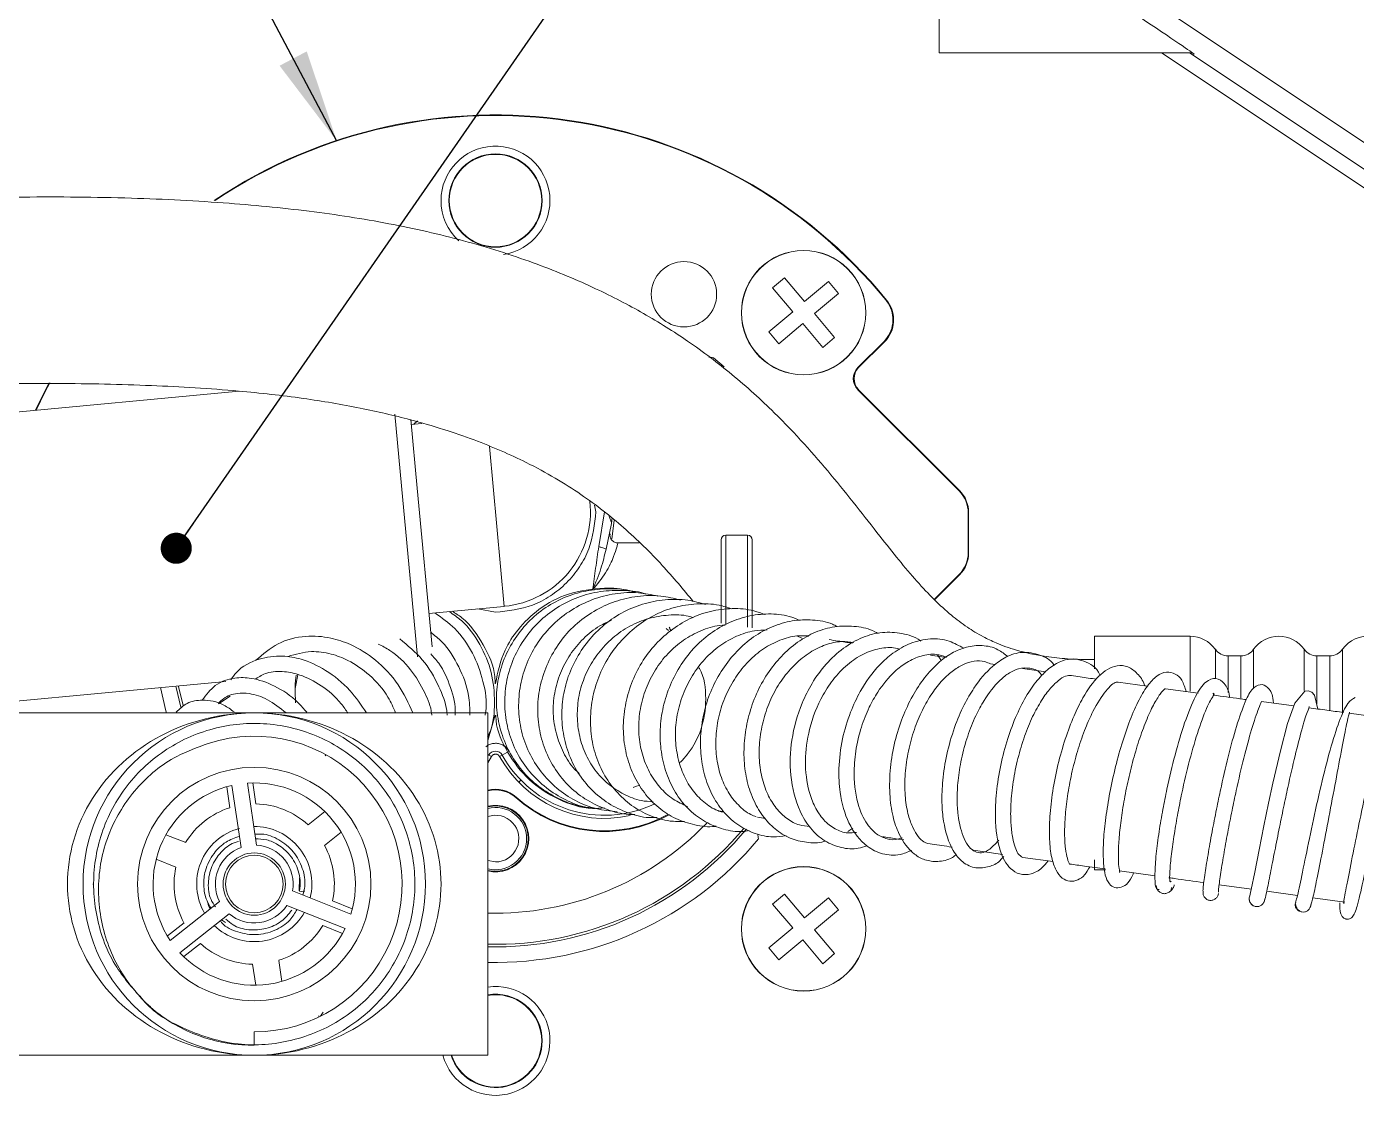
# Model space of a CAD drawing. Extents: x 14808 to 20058, y -13198 to -11680.
# Drawn here: x 18532.85 to 18575.57, y -12757.39 to -12723.05 of the extents above; entities that cross this region are included whole.
import ezdxf

# ---------------------------------------------------------------- set-up
doc = ezdxf.new("R2010")
doc.units = 0
doc.header["$LTSCALE"] = 7
doc.header["$MEASUREMENT"] = 0
doc.layers.get('0').update_dxf_attribs({"color": 2, "linetype": 'CONTINUOUS'})
doc.styles.add('GHS', font='romans', dxfattribs={"bigfont": 'ghs'})
doc.dimstyles.new('STANDARD$7', dxfattribs={"dimtxt": 3.5, "dimasz": 3, "dimexe": 1, "dimexo": 0.0625, "dimgap": 1, "dimtad": 1, "dimdec": 4, "dimzin": 0, "dimdsep": 46, "dimtxsty": 'GHS', "dimcen": 1, "dimclrt": 2, "dimadec": 0, "dimazin": 0, "dimtfac": 1, "dimtdec": 4, "dimtofl": 0, "dimtmove": 0, "dimatfit": 3, "dimfxl": 1, "dimtolj": 1, "dimtzin": 0, "dimarcsym": 0})

# ---------------------------------------------------------------- blocks, each defined once
blk = doc.blocks.new('A$C19D60699')
at = {"color": 7, "linetype": 'Continuous', "lineweight": 15}
for p, q in [((4.05, -0.375), (3.7, -0.375)), ((3.625, -1.788), (3.625, -0.45)), ((4.125, -0.45), (4.125, -1.5)), ((4.125, -1.5), (4.125, -1.864))]:
    blk.add_line(p, q, dxfattribs=at)
at = {"color": 8, "linetype": 'Continuous', "lineweight": 15}
for p, q in [((3.7, -0.375), (3.7, -1.803)), ((4.05, -1.5), (4.05, -0.375)), ((4.05, -1.854), (4.05, -1.5))]:
    blk.add_line(p, q, dxfattribs=at)
at = {"color": 7, "linetype": 'Continuous', "lineweight": 15}
for centre, start, end in [((3.7, -0.45), 90, 180), ((4.05, -0.45), 360, 90)]:
    blk.add_arc(centre, 0.075, start, end, dxfattribs=at)
blk = doc.blocks.new('A$C52DF3C04')
at = {"color": 7, "linetype": 'Continuous', "lineweight": 15}
for p, q in [((42.25, 30.606), (42.25, 32.356)), ((44.439, 32.257), (55.031, 25.196)), ((42.25, 30.606), (46.318, 30.606)), ((39.768, 26.989), (39.576, 26.828)), ((40.09, 26.607), (39.768, 26.989)), ((40.09, 26.607), (40.472, 26.929)), ((40.472, 26.929), (40.633, 26.738)), ((39.576, 26.828), (39.899, 26.446)), ((40.633, 26.738), (40.251, 26.415)), ((41.395, 26.634), (41.408, 26.633)), ((39.516, 26.123), (39.899, 26.446)), ((40.573, 26.033), (40.251, 26.415)), ((39.677, 25.932), (39.516, 26.123)), ((40.06, 26.254), (39.677, 25.932)), ((40.06, 26.254), (40.382, 25.872)), ((40.382, 25.872), (40.573, 26.033)), ((41.363, 25.963), (40.946, 25.547)), ((40.959, 25.547), (41.374, 25.962)), ((40.946, 25.547), (40.959, 25.547)), ((31.009, 25.169), (18.764, 24.026)), ((40.959, 25.193), (40.946, 25.193)), ((40.946, 25.193), (42.571, 23.568)), ((42.58, 23.572), (40.959, 25.193)), ((33.765, 24.714), (33.868, 23.612)), ((33.941, 24.652), (33.773, 24.636)), ((33.868, 23.612), (34.106, 21.064)), ((42.571, 23.568), (42.58, 23.572)), ((36.875, 23.231), (36.784, 22.673)), ((42.726, 23.218), (42.718, 23.215)), ((42.718, 23.215), (42.718, 22.575)), ((42.726, 22.572), (42.726, 23.218)), ((37.435, 22.731), (37.09, 22.731)), ((42.718, 22.575), (42.726, 22.572)), ((42.571, 22.222), (42.172, 21.822)), ((42.178, 21.816), (42.58, 22.218)), ((42.58, 22.218), (42.571, 22.222)), ((36.875, 22.006), (36.875, 21.989)), ((34.056, 21.599), (35.267, 21.712)), ((37.867, 21.356), (37.903, 21.323)), ((39.967, 21.236), (40.056, 21.196)), ((40.148, 21.23), (40.095, 21.238)), ((46.282, 21.231), (44.75, 21.231)), ((44.75, 21.231), (44.75, 20.708)), ((42.291, 20.839), (42.223, 20.935)), ((42.363, 20.892), (42.114, 20.93)), ((43.152, 20.776), (43.079, 20.787)), ((47.1, 20.918), (46.892, 20.918)), ((48.527, 20.918), (48.319, 20.918)), ((31.951, 20.612), (31.907, 20.39)), ((43.965, 20.658), (43.59, 20.712)), ((23.421, 19.816), (30.793, 20.504)), ((45.594, 20.428), (45.126, 20.494)), ((46.41, 20.318), (45.887, 20.388)), ((30.861, 20.269), (30.675, 20.147)), ((47.949, 20.114), (47.432, 20.182)), ((31.25, 20.001), (27, 20.001)), ((35, 20.001), (31.25, 20.001)), ((35, 14.501), (35, 20.001)), ((35, 19.556), (35.119, 19.964)), ((49.456, 19.911), (48.84, 19.995)), ((32.405, 19.334), (32.389, 19.31)), ((35.016, 19.323), (35.059, 19.299)), ((35.234, 19.323), (35.191, 19.299)), ((35.234, 19.323), (35.344, 19.384)), ((30.807, 18.814), (30.856, 18.477)), ((30.892, 18.836), (31.038, 17.839)), ((31.285, 17.875), (31.14, 18.872)), ((31.277, 18.538), (31.228, 18.876)), ((35.452, 18.64), (35.458, 18.647)), ((32.382, 18.416), (32.115, 18.205)), ((38.712, 18.426), (38.793, 18.412)), ((39.336, 18.323), (39.463, 18.302)), ((30.149, 17.918), (29.832, 18.044)), ((32.378, 17.871), (32.646, 18.083)), ((40.786, 18.097), (40.868, 18.151)), ((42.802, 17.795), (43.27, 17.727)), ((29.675, 17.649), (29.992, 17.523)), ((35.125, 17.606), (35, 17.627)), ((43.594, 17.68), (44.083, 17.611)), ((44.75, 17.641), (44.75, 17.481)), ((31.977, 17.35), (31.973, 17.14)), ((44.75, 17.481), (44.924, 17.481)), ((45.149, 17.462), (45.721, 17.383)), ((32.802, 16.768), (31.865, 17.141)), ((31.979, 17.137), (32.053, 17.126)), ((32.053, 17.126), (32.051, 17.17)), ((39.576, 16.928), (39.768, 17.089)), ((39.768, 17.089), (40.09, 16.707)), ((46.75, 17.241), (47.267, 17.169)), ((47.515, 17.135), (48.008, 17.066)), ((30.692, 16.969), (29.901, 16.344)), ((31.773, 16.908), (32.709, 16.536)), ((32.825, 16.853), (32.508, 16.979)), ((39.899, 16.546), (39.576, 16.928)), ((40.472, 17.029), (40.09, 16.707)), ((40.633, 16.838), (40.472, 17.029)), ((48.255, 17.032), (48.766, 16.961)), ((30.056, 16.148), (30.847, 16.773)), ((30.726, 16.678), (30.788, 16.632)), ((40.251, 16.516), (40.633, 16.838)), ((30.122, 16.63), (29.854, 16.419)), ((32.351, 16.584), (32.668, 16.458)), ((39.899, 16.546), (39.516, 16.224)), ((40.251, 16.516), (40.573, 16.134)), ((30.118, 16.085), (30.385, 16.297)), ((39.677, 16.033), (40.06, 16.355)), ((40.382, 15.972), (40.06, 16.355)), ((31.693, 15.687), (31.644, 16.025)), ((39.516, 16.224), (39.677, 16.033)), ((40.573, 16.134), (40.382, 15.972)), ((31.223, 15.964), (31.273, 15.626)), ((32.313, 15.128), (32.358, 15.191)), ((32.28, 15.134), (32.285, 15.127)), ((31.25, 14.876), (31.25, 14.662)), ((27, 14.501), (31.25, 14.501)), ((31.25, 14.501), (35, 14.501))]:
    blk.add_line(p, q, dxfattribs=at)
at = {"color": 8, "linetype": 'Continuous', "lineweight": 15}
for p, q in [((45.821, 30.606), (54.784, 24.631)), ((54.923, 24.839), (46.272, 30.606)), ((38.628, 25.707), (38.796, 25.562)), ((33.614, 23.649), (33.506, 24.8)), ((33.873, 24.693), (33.814, 24.64)), ((35.027, 24.281), (35.267, 21.712)), ((33.87, 20.899), (33.614, 23.649)), ((36.738, 23.231), (36.717, 23.338)), ((36.953, 23.154), (36.99, 23.058)), ((36.993, 22.797), (37.032, 23.093)), ((34.84, 21.673), (35.125, 21.618)), ((46.282, 21.231), (46.282, 20.35)), ((46.689, 20.561), (46.689, 21.022)), ((47.303, 21.022), (47.303, 20.393)), ((48.116, 20.359), (48.116, 21.022)), ((48.73, 21.022), (48.73, 19.982)), ((46.892, 20.918), (46.892, 20.328)), ((47.1, 20.244), (47.1, 20.918)), ((48.319, 20.918), (48.319, 20.146)), ((48.527, 20.045), (48.527, 20.918)), ((35, 19.332), (35.016, 19.323)), ((35, 19.199), (35.059, 19.299)), ((35.538, 18.93), (35.5, 18.884))]:
    blk.add_line(p, q, dxfattribs=at)
at = {"color": 7, "linetype": 'Continuous', "lineweight": 15, "flags": 128}
for points in [[(41.374, 25.962), (41.369, 25.963), (41.363, 25.963)], [(27.738, 24.864), (27.879, 25.157), (27.956, 25.305)], [(27.748, 24.865), (27.886, 25.151), (27.966, 25.304)], [(36.998, 23.141), (36.99, 23.041), (36.902, 22.633)], [(48.336, 20.063), (48.282, 20.283), (48.236, 20.334), (48.181, 20.354), (48.124, 20.349), (47.964, 20.156), (47.85, 19.831), (47.733, 19.392), (47.613, 18.874), (47.544, 18.551), (47.469, 18.184), (47.392, 17.799), (47.322, 17.44), (47.266, 17.164), (47.235, 17.04), (47.235, 17.04)], [(37.442, 18.842), (37.375, 18.817), (37.337, 18.804)]]:
    blk.add_lwpolyline(points, dxfattribs=at)
at = {"color": 8, "linetype": 'Continuous', "lineweight": 15, "flags": 128}
for points in [[(29.839, 20.001), (29.829, 20.036), (29.742, 20.406)], [(29.993, 20.429), (29.997, 20.408), (30.073, 20.094)], [(30.107, 20.122), (30.035, 20.423), (30.033, 20.433)]]:
    blk.add_lwpolyline(points, dxfattribs=at)
at = {"color": 7, "linetype": 'Continuous', "lineweight": 15}
for centre, radius in [((35.125, 28.231), 0.75), ((35.125, 28.231), 0.742), ((40.075, 26.43), 1), ((40.075, 26.43), 0.997), ((38.153, 26.726), 0.525), ((31.25, 17.251), 2.75), ((31.25, 17.251), 1.875), ((31.25, 17.251), 0.5), ((31.25, 17.251), 0.462), ((40.075, 16.531), 1), ((40.075, 16.531), 0.997)]:
    blk.add_circle(centre, radius, dxfattribs=at)
for centre, radius, start, end in [((35.125, 21.481), 8.125, 39.3551, 123.7862), ((35.125, 21.481), 8.116, 39.4146, 123.7019), ((35.125, 28.231), 0.875, 278.5932, 180), ((35.125, 28.231), 0.875, 180, 227.5983), ((35.125, 23.231), 1.525, 275.3322, 6.375), ((46.282, 20.731), 0.5, 35.6853, 90), ((47.709, 20.731), 0.5, 35.6853, 144.3147), ((49.136, 20.731), 0.5, 22.0243, 144.3147), ((46.892, 21.168), 0.25, 215.6853, 270), ((47.1, 21.168), 0.25, 270, 324.3147), ((48.319, 21.168), 0.25, 215.6853, 270), ((48.527, 21.168), 0.25, 270, 324.3147), ((31.25, 17.251), 2.375, 270, 108.1105), ((35.125, 19.262), 0.125, 28.955, 151.045), ((36.875, 20.231), 1.875, 208.955, 295.5245), ((31.25, 17.251), 1.625, 102.7191, 213.8956), ((31.25, 17.251), 1.625, 342.7191, 93.8956), ((35.125, 18.274), 0.5, 48.1897, 104.4775), ((35.125, 18.274), 0.49, 48.1897, 104.774), ((36.875, 20.231), 2.135, 228.1897, 298.7864), ((36.875, 20.231), 2.125, 228.1897, 298.6472), ((31.25, 17.251), 1.288, 107.8074, 148.8073), ((31.25, 17.251), 1.287, 47.8074, 88.8073), ((35.125, 17.981), 0.535, 256.4836, 103.5164), ((35.125, 17.981), 0.525, 256.2259, 103.7741), ((35.125, 17.981), 0.5, 360, 104.4775), ((31.25, 17.251), 0.925, 346.0738, 90.5409), ((35.125, 17.981), 0.375, 270, 109.4712), ((31.25, 17.251), 0.925, 104.9958, 158.3074), ((35.125, 21.481), 5.239, 268.6328, 320.2899), ((35.125, 17.981), 0.5, 255.5225, 360), ((31.25, 17.251), 0.625, 109.8443, 206.7704), ((31.25, 17.251), 0.625, 349.8443, 86.7704), ((31.25, 17.251), 1.287, 347.8074, 28.8073), ((31.25, 17.251), 1.288, 167.8074, 208.8073), ((31.25, 17.251), 0.925, 158.3074, 210.5409), ((31.25, 17.251), 0.625, 229.8443, 326.7704), ((31.25, 17.251), 0.925, 225.9379, 330.7748), ((31.25, 17.251), 1.625, 222.7191, 333.8956), ((31.25, 17.251), 1.287, 287.8074, 328.8073), ((31.25, 17.251), 1.288, 227.8074, 268.8073), ((35.125, 14.731), 0.875, 195.2397, 98.2132), ((35.125, 14.731), 0.75, 0, 99.5941), ((35.125, 14.731), 0.742, 0, 99.6966), ((35.125, 14.731), 0.75, 197.8585, 0), ((35.125, 14.731), 0.742, 198.054, 0)]:
    blk.add_arc(centre, radius, start, end, dxfattribs=at)
at = {"color": 8, "linetype": 'Continuous', "lineweight": 15}
for centre, radius, start, end in [((36.875, 20.231), 1.925, 208.955, 282.4018), ((35.125, 21.481), 4.698, 268.4755, 316.23), ((35.125, 21.481), 5.198, 268.6222, 320.0899), ((35.125, 21.481), 5.489, 268.6951, 320.3462)]:
    blk.add_arc(centre, radius, start, end, dxfattribs=at)
at = {"color": 7, "linetype": 'Continuous', "lineweight": 15}
for centre, major_axis, ratio, start_param, end_param in [((45.001, 31.481), (1.35, -0.9), 0.007261, 6.036042, 8.369492), ((41.123, 25.37), (0.25, 0), 0.999924, 2.356233, 3.926953), ((41.135, 25.37), (0.25, 0), 0.999924, 2.356233, 3.926953), ((42.218, 23.215), (-0.462, -0.191), 0.999955, 2.748909, 3.534276), ((42.226, 23.218), (-0.462, -0.191), 0.999955, 2.748909, 3.534276), ((42.218, 22.575), (-0.462, 0.191), 0.999955, 2.748909, 3.534276), ((42.226, 22.572), (-0.462, 0.191), 0.999955, 2.748909, 3.534276), ((31.25, 17.251), (3, 0), 0.916667, 1.570796, 4.712389), ((31.25, 17.251), (3, 0), 0.916667, 4.712389, 7.853982)]:
    blk.add_ellipse(centre, major_axis=major_axis, ratio=ratio, start_param=start_param, end_param=end_param, dxfattribs=at)
for points, knots in [([(44.75, 20.856), (44.603, 20.858), (44.333, 20.862), (43.897, 20.911), (43.502, 20.997), (43.185, 21.113), (42.918, 21.242), (42.688, 21.383), (42.428, 21.581), (42.164, 21.822), (41.886, 22.12), (41.598, 22.462), (41.154, 23.024), (40.543, 23.813), (39.763, 24.692), (38.96, 25.424), (38.256, 25.957), (37.524, 26.418), (36.725, 26.834), (35.794, 27.225), (34.704, 27.576), (33.5, 27.858), (32.21, 28.063), (30.797, 28.202), (29.225, 28.283), (27.502, 28.298), (25.698, 28.245), (23.909, 28.12), (22.243, 27.934), (20.772, 27.705), (19.627, 27.472), (18.748, 27.26), (18.071, 27.077), (17.437, 26.888), (16.821, 26.686), (16.17, 26.452), (15.528, 26.194), (14.896, 25.912), (14.312, 25.624), (13.772, 25.327), (13.353, 25.072), (13.076, 24.885), (12.953, 24.787), (12.913, 24.74), (12.915, 24.728), (12.917, 24.722)], [0, 0, 0, 0, 0.009565, 0.017466, 0.030406, 0.041174, 0.049364, 0.062119, 0.076989, 0.094777, 0.1143, 0.135311, 0.157578, 0.212347, 0.265924, 0.298766, 0.32845, 0.354698, 0.379952, 0.40757, 0.437039, 0.466255, 0.49546, 0.525602, 0.559442, 0.596715, 0.636226, 0.675953, 0.712392, 0.744424, 0.772658, 0.789632, 0.805557, 0.821013, 0.83605, 0.852149, 0.872159, 0.88956, 0.908868, 0.929751, 0.949629, 0.968036, 0.985126, 0.993231, 1, 1, 1, 1]), ([(41.363, 25.963), (41.399, 26.007), (41.47, 26.094), (41.515, 26.261), (41.506, 26.431), (41.454, 26.557), (41.408, 26.618), (41.395, 26.634)], [0, 0, 0, 0, 0.228911, 0.457821, 0.686724, 0.915625, 1, 1, 1, 1]), ([(41.408, 26.633), (41.439, 26.586), (41.502, 26.492), (41.53, 26.322), (41.504, 26.154), (41.44, 26.033), (41.388, 25.977), (41.374, 25.962)], [0, 0, 0, 0, 0.229072, 0.458145, 0.68721, 0.916272, 1, 1, 1, 1]), ([(38.55, 25.718), (38.576, 25.714), (38.601, 25.71), (38.627, 25.707), (38.628, 25.707)], [0, 0, 0, 0, 0.976632, 1, 1, 1, 1]), ([(14.98, 22.69), (14.984, 22.685), (15.001, 22.66), (15.098, 22.68), (15.295, 22.752), (15.661, 22.943), (16.113, 23.168), (16.63, 23.402), (17.185, 23.627), (17.771, 23.841), (18.417, 24.052), (19.216, 24.285), (20.211, 24.53), (21.387, 24.765), (22.635, 24.963), (23.912, 25.112), (25.253, 25.216), (26.634, 25.28), (28.1, 25.302), (29.569, 25.269), (30.892, 25.19), (32.017, 25.065), (32.944, 24.907), (33.884, 24.689), (34.797, 24.398), (35.724, 23.993), (36.524, 23.515), (37.212, 22.971), (37.799, 22.397), (38.141, 21.985), (38.303, 21.79)], [0, 0, 0, 0, 0.00453, 0.02227, 0.055297, 0.085408, 0.112761, 0.137394, 0.159476, 0.184736, 0.207357, 0.231812, 0.270702, 0.309432, 0.348385, 0.391895, 0.430976, 0.474146, 0.520535, 0.567541, 0.611598, 0.645178, 0.676123, 0.70536, 0.747347, 0.787938, 0.84073, 0.893073, 0.949166, 1, 1, 1, 1]), ([(35.125, 21.618), (35.328, 21.64), (35.64, 21.673), (36.015, 21.874), (36.274, 22.082), (36.482, 22.34), (36.683, 22.716), (36.716, 23.028), (36.738, 23.231)], [0, 0, 0, 0, 0.239457, 0.368361, 0.5, 0.631639, 0.760543, 1, 1, 1, 1]), ([(36.784, 22.673), (36.767, 22.558), (36.733, 22.327), (36.702, 22.096), (36.686, 21.981)], [0, 0, 0, 0, 0.499949, 1, 1, 1, 1]), ([(37.023, 22.511), (37.042, 22.568), (37.073, 22.656), (37.087, 22.72), (37.089, 22.727), (37.09, 22.731)], [0, 0, 0, 0, 0.459518, 0.719399, 1, 1, 1, 1]), ([(36.902, 22.633), (36.877, 22.529), (36.825, 22.311), (36.734, 22.094), (36.686, 21.981)], [0, 0, 0, 0, 0.477576, 1, 1, 1, 1]), ([(36.686, 21.981), (36.761, 22.07), (36.871, 22.203), (36.972, 22.39), (37.006, 22.471), (37.023, 22.511)], [0, 0, 0, 0, 0.505824, 0.754186, 1, 1, 1, 1]), ([(36.875, 22.006), (36.679, 21.987), (36.304, 21.951), (35.827, 21.692), (35.492, 21.368), (35.23, 20.968), (35.163, 20.656), (35.124, 20.471)], [0, 0, 0, 0, 0.230414, 0.44265, 0.626417, 0.778667, 1, 1, 1, 1]), ([(37.277, 21.958), (37.277, 21.958), (37.15, 22.003), (37.012, 22.004), (36.875, 22.006)], [0, 0, 0, 0, 0.001339, 1, 1, 1, 1]), ([(37.368, 21.938), (37.353, 21.943), (37.219, 21.99), (36.948, 22.003), (36.575, 21.972), (36.214, 21.859), (35.885, 21.676), (35.604, 21.426), (35.38, 21.124), (35.221, 20.784), (35.138, 20.419), (35.135, 20.045), (35.209, 19.679), (35.356, 19.336), (35.572, 19.032), (35.849, 18.782), (36.172, 18.598), (36.47, 18.489), (36.659, 18.475), (36.726, 18.471)], [0, 0, 0, 0, 0.008363, 0.072218, 0.136102, 0.199978, 0.263823, 0.327657, 0.391525, 0.455373, 0.519197, 0.583001, 0.646837, 0.710644, 0.774436, 0.838218, 0.902031, 0.965804, 1, 1, 1, 1]), ([(37.534, 21.91), (37.527, 21.913), (37.402, 21.959), (37.139, 21.976), (36.764, 21.957), (36.399, 21.852), (36.066, 21.674), (35.777, 21.432), (35.542, 21.137), (35.373, 20.801), (35.281, 20.437), (35.265, 20.064), (35.325, 19.696), (35.461, 19.35), (35.669, 19.044), (35.934, 18.787), (36.248, 18.595), (36.524, 18.485), (36.694, 18.469), (36.742, 18.464)], [0, 0, 0, 0, 0.004085, 0.068883, 0.133682, 0.198443, 0.263191, 0.32795, 0.392676, 0.45736, 0.522023, 0.586707, 0.651356, 0.715976, 0.780581, 0.84522, 0.909829, 0.974427, 1, 1, 1, 1]), ([(37.734, 21.877), (37.63, 21.899), (37.403, 21.946), (37.043, 21.927), (36.678, 21.833), (36.34, 21.663), (36.042, 21.43), (35.798, 21.142), (35.621, 20.809), (35.516, 20.449), (35.484, 20.077), (35.53, 19.708), (35.655, 19.36), (35.848, 19.048), (36.1, 18.783), (36.402, 18.581), (36.735, 18.449), (36.969, 18.424), (37.082, 18.412)], [0, 0, 0, 0, 0.053931, 0.117356, 0.180774, 0.244193, 0.307584, 0.370917, 0.434217, 0.497519, 0.56079, 0.624028, 0.687247, 0.750494, 0.813716, 0.876924, 0.940123, 1, 1, 1, 1]), ([(38.099, 21.812), (37.994, 21.839), (37.768, 21.895), (37.408, 21.884), (37.043, 21.801), (36.701, 21.643), (36.396, 21.42), (36.146, 21.138), (35.958, 20.811), (35.837, 20.455), (35.79, 20.084), (35.823, 19.715), (35.93, 19.363), (36.105, 19.044), (36.342, 18.773), (36.633, 18.562), (36.96, 18.427), (37.211, 18.363), (37.347, 18.369), (37.365, 18.37)], [0, 0, 0, 0, 0.05461, 0.117206, 0.179789, 0.242344, 0.304814, 0.367238, 0.429641, 0.49201, 0.554325, 0.616619, 0.678941, 0.741263, 0.803574, 0.865884, 0.928236, 0.99057, 1, 1, 1, 1]), ([(38.497, 21.743), (38.404, 21.769), (38.194, 21.829), (37.849, 21.828), (37.485, 21.759), (37.141, 21.614), (36.834, 21.399), (36.576, 21.124), (36.376, 20.805), (36.241, 20.454), (36.182, 20.085), (36.197, 19.715), (36.284, 19.36), (36.439, 19.035), (36.661, 18.758), (36.935, 18.537), (37.247, 18.387), (37.516, 18.313), (37.676, 18.319), (37.72, 18.321)], [0, 0, 0, 0, 0.048791, 0.110913, 0.173032, 0.235052, 0.297005, 0.358895, 0.420728, 0.482466, 0.544172, 0.60588, 0.667591, 0.729285, 0.790997, 0.852769, 0.914553, 0.976324, 1, 1, 1, 1]), ([(34.958, 19.964), (34.961, 19.984), (34.996, 20.163), (34.938, 20.514), (34.774, 20.971), (34.504, 21.356), (34.262, 21.529), (34.152, 21.608)], [0, 0, 0, 0, 0.03082, 0.28296, 0.535026, 0.78694, 1, 1, 1, 1]), ([(34.996, 19.609), (35.009, 19.635), (35.092, 19.807), (35.124, 20.17), (35.079, 20.656), (34.889, 21.107), (34.65, 21.445), (34.448, 21.583), (34.38, 21.63)], [0, 0, 0, 0, 0.037449, 0.250943, 0.464438, 0.677853, 0.891273, 1, 1, 1, 1]), ([(35.12, 20.467), (35.119, 20.506), (35.115, 20.727), (34.935, 21.104), (34.693, 21.471), (34.482, 21.601), (34.428, 21.634)], [0, 0, 0, 0, 0.082936, 0.472087, 0.866013, 1, 1, 1, 1]), ([(37.657, 18.573), (37.594, 18.577), (37.431, 18.587), (37.182, 18.687), (36.927, 18.853), (36.713, 19.079), (36.554, 19.353), (36.458, 19.662), (36.428, 19.991), (36.465, 20.323), (36.574, 20.643), (36.745, 20.934), (36.97, 21.185), (37.24, 21.383), (37.544, 21.516), (37.864, 21.576), (38.124, 21.583), (38.267, 21.544), (38.306, 21.533)], [0, 0, 0, 0, 0.041901, 0.108558, 0.175275, 0.242, 0.308774, 0.375584, 0.442427, 0.509217, 0.575974, 0.642707, 0.709368, 0.775916, 0.842359, 0.908758, 0.975101, 1, 1, 1, 1]), ([(38.915, 21.674), (38.85, 21.695), (38.67, 21.753), (38.358, 21.762), (37.999, 21.709), (37.657, 21.574), (37.348, 21.368), (37.083, 21.105), (36.871, 20.794), (36.726, 20.447), (36.651, 20.08), (36.646, 19.71), (36.712, 19.352), (36.85, 19.023), (37.051, 18.737), (37.305, 18.504), (37.601, 18.34), (37.894, 18.254), (38.084, 18.256), (38.163, 18.257)], [0, 0, 0, 0, 0.035243, 0.097083, 0.158846, 0.220541, 0.282154, 0.343692, 0.405101, 0.466443, 0.527747, 0.589043, 0.650307, 0.711595, 0.772938, 0.834327, 0.895722, 0.957136, 1, 1, 1, 1]), ([(39.449, 21.58), (39.392, 21.602), (39.226, 21.665), (38.929, 21.687), (38.577, 21.646), (38.239, 21.522), (37.929, 21.33), (37.659, 21.078), (37.441, 20.774), (37.284, 20.432), (37.192, 20.07), (37.167, 19.701), (37.215, 19.341), (37.331, 19.006), (37.508, 18.711), (37.739, 18.468), (38.017, 18.29), (38.326, 18.195), (38.551, 18.16), (38.665, 18.18), (38.672, 18.181)], [0, 0, 0, 0, 0.031449, 0.092195, 0.152901, 0.213502, 0.274007, 0.334347, 0.394566, 0.454696, 0.514796, 0.574837, 0.634889, 0.694988, 0.755169, 0.81538, 0.875648, 0.935967, 0.996296, 1, 1, 1, 1]), ([(40.019, 21.483), (39.975, 21.503), (39.827, 21.569), (39.552, 21.601), (39.211, 21.572), (38.879, 21.463), (38.571, 21.285), (38.299, 21.042), (38.076, 20.745), (37.908, 20.411), (37.8, 20.053), (37.758, 19.686), (37.786, 19.325), (37.877, 18.985), (38.029, 18.68), (38.239, 18.428), (38.495, 18.238), (38.783, 18.125), (39.025, 18.08), (39.165, 18.104), (39.202, 18.11)], [0, 0, 0, 0, 0.0256919, 0.0857845, 0.1458336, 0.205822, 0.2656462, 0.3252929, 0.3847815, 0.4441742, 0.5034472, 0.5626737, 0.6219059, 0.6812183, 0.740579, 0.8000336, 0.8595898, 0.9192322, 0.9788556, 1, 1, 1, 1]), ([(36.467, 19.029), (36.442, 19.052), (36.339, 19.144), (36.21, 19.361), (36.091, 19.661), (36.042, 19.988), (36.064, 20.321), (36.158, 20.643), (36.314, 20.942), (36.53, 21.2), (36.76, 21.388), (36.926, 21.461), (36.99, 21.49)], [0, 0, 0, 0, 0.035945, 0.147692, 0.259531, 0.371323, 0.483106, 0.594868, 0.70658, 0.818118, 0.929568, 1, 1, 1, 1]), ([(38.211, 18.497), (38.132, 18.532), (37.968, 18.605), (37.76, 18.797), (37.59, 19.043), (37.474, 19.332), (37.418, 19.65), (37.429, 19.984), (37.505, 20.313), (37.641, 20.625), (37.834, 20.901), (38.075, 21.129), (38.349, 21.296), (38.6, 21.395), (38.757, 21.406), (38.812, 21.411)], [0, 0, 0, 0, 0.074865, 0.155007, 0.235268, 0.315635, 0.396038, 0.476459, 0.556898, 0.637221, 0.717395, 0.797413, 0.877283, 0.956909, 1, 1, 1, 1]), ([(37.928, 21.377), (37.925, 21.376), (37.911, 21.373), (37.918, 21.359), (37.949, 21.325), (37.955, 21.318)], [0, 0, 0, 0, 0.154287, 0.831596, 1, 1, 1, 1]), ([(40.613, 21.389), (40.588, 21.402), (40.466, 21.466), (40.219, 21.502), (39.892, 21.491), (39.569, 21.397), (39.266, 21.232), (38.997, 20.998), (38.769, 20.712), (38.591, 20.386), (38.47, 20.032), (38.413, 19.666), (38.418, 19.304), (38.484, 18.96), (38.612, 18.649), (38.796, 18.387), (39.027, 18.183), (39.294, 18.05), (39.556, 17.995), (39.723, 18.02), (39.792, 18.03)], [0, 0, 0, 0, 0.015509, 0.075114, 0.134707, 0.194147, 0.253381, 0.312418, 0.371305, 0.43003, 0.488644, 0.5472, 0.60579, 0.664401, 0.723088, 0.781885, 0.840841, 0.899861, 0.95892, 1, 1, 1, 1]), ([(41.271, 21.274), (41.254, 21.285), (41.147, 21.35), (40.923, 21.395), (40.614, 21.403), (40.303, 21.325), (40.009, 21.17), (39.743, 20.948), (39.513, 20.673), (39.329, 20.355), (39.199, 20.006), (39.125, 19.643), (39.108, 19.28), (39.15, 18.932), (39.253, 18.615), (39.409, 18.342), (39.611, 18.125), (39.852, 17.976), (40.12, 17.914), (40.319, 17.905), (40.418, 17.94), (40.426, 17.942)], [0, 0, 0, 0, 0.0113913, 0.0699212, 0.1284778, 0.1869104, 0.2451469, 0.3031482, 0.3609041, 0.4184369, 0.4758306, 0.5331917, 0.5905486, 0.6479538, 0.7054624, 0.7631537, 0.8209785, 0.8789176, 0.9369254, 0.9949584, 1, 1, 1, 1]), ([(33.8, 20.001), (33.727, 20.157), (33.577, 20.479), (33.218, 20.857), (32.838, 21.096), (32.455, 21.223), (32.051, 21.25), (31.619, 21.142), (31.389, 20.943), (31.276, 20.846)], [0, 0, 0, 0, 0.148057, 0.306539, 0.450272, 0.555846, 0.689395, 0.847146, 1, 1, 1, 1]), ([(34.349, 19.964), (34.347, 19.989), (34.334, 20.147), (34.209, 20.46), (33.973, 20.874), (33.715, 21.084), (33.587, 21.188)], [0, 0, 0, 0, 0.051275, 0.32136, 0.664192, 1, 1, 1, 1]), ([(34.714, 19.964), (34.712, 20.071), (34.705, 20.339), (34.547, 20.747), (34.333, 21.098), (34.146, 21.247), (34.084, 21.297)], [0, 0, 0, 0, 0.208033, 0.525534, 0.842899, 1, 1, 1, 1]), ([(38.771, 18.408), (38.746, 18.415), (38.637, 18.445), (38.467, 18.564), (38.274, 18.761), (38.13, 19.019), (38.039, 19.316), (38.005, 19.639), (38.035, 19.973), (38.13, 20.301), (38.28, 20.605), (38.48, 20.873), (38.723, 21.089), (38.995, 21.24), (39.256, 21.327), (39.422, 21.331), (39.491, 21.333)], [0, 0, 0, 0, 0.022919, 0.099711, 0.176621, 0.25365, 0.330834, 0.408071, 0.485311, 0.562511, 0.639654, 0.716584, 0.793297, 0.869781, 0.94609, 1, 1, 1, 1]), ([(39.312, 18.333), (39.282, 18.344), (39.178, 18.381), (39.021, 18.514), (38.854, 18.725), (38.733, 18.992), (38.667, 19.297), (38.658, 19.625), (38.706, 19.96), (38.816, 20.284), (38.979, 20.581), (39.185, 20.837), (39.427, 21.041), (39.692, 21.176), (39.941, 21.246), (40.094, 21.24), (40.157, 21.238)], [0, 0, 0, 0, 0.029762, 0.106198, 0.182738, 0.259412, 0.336211, 0.413132, 0.490026, 0.566863, 0.643577, 0.720096, 0.796321, 0.872283, 0.948016, 1, 1, 1, 1]), ([(40.172, 18.175), (40.117, 18.18), (39.989, 18.192), (39.804, 18.293), (39.629, 18.461), (39.491, 18.689), (39.395, 18.964), (39.354, 19.277), (39.368, 19.609), (39.437, 19.944), (39.558, 20.264), (39.729, 20.552), (39.938, 20.794), (40.175, 20.982), (40.427, 21.103), (40.668, 21.157), (40.818, 21.141), (40.884, 21.134)], [0, 0, 0, 0, 0.052277, 0.120852, 0.189551, 0.258475, 0.327547, 0.396758, 0.466068, 0.535401, 0.604611, 0.673664, 0.742502, 0.811015, 0.879177, 0.947092, 1, 1, 1, 1]), ([(41.959, 21.154), (41.954, 21.158), (41.864, 21.225), (41.653, 21.284), (41.34, 21.31), (41.018, 21.226), (40.709, 21.051), (40.432, 20.797), (40.209, 20.492), (40.007, 20.085), (39.864, 19.575), (39.844, 18.962), (39.971, 18.477), (40.18, 18.134), (40.409, 17.93), (40.674, 17.826), (40.908, 17.803), (41.046, 17.85), (41.092, 17.866)], [0, 0, 0, 0, 0.003061, 0.064507, 0.126915, 0.190071, 0.253894, 0.318233, 0.379078, 0.434125, 0.527962, 0.616848, 0.719935, 0.780459, 0.844787, 0.907789, 0.969052, 1, 1, 1, 1]), ([(40.86, 21.12), (40.781, 21.132), (40.645, 21.152), (40.531, 21.17), (40.483, 21.178)], [0, 0, 0, 0, 0.585639, 1, 1, 1, 1]), ([(42.646, 21.038), (42.57, 21.081), (42.404, 21.176), (42.107, 21.207), (41.797, 21.135), (41.52, 20.979), (41.24, 20.732), (41.005, 20.407), (40.812, 19.994), (40.684, 19.573), (40.631, 19.128), (40.656, 18.659), (40.784, 18.197), (41.042, 17.867), (41.341, 17.721), (41.593, 17.701), (41.748, 17.766), (41.811, 17.792)], [0, 0, 0, 0, 0.0538237, 0.1174462, 0.1843642, 0.2433523, 0.2932833, 0.3783734, 0.4341695, 0.5014992, 0.5744062, 0.6366644, 0.7275539, 0.8271428, 0.8906238, 0.9561676, 1, 1, 1, 1]), ([(31.793, 20.908), (31.915, 20.943), (32.135, 21.007), (32.47, 20.962), (32.792, 20.841), (33.114, 20.615), (33.382, 20.317), (33.483, 20.087), (33.521, 20.001)], [0, 0, 0, 0, 0.20153, 0.36217, 0.498351, 0.684911, 0.882694, 1, 1, 1, 1]), ([(33.243, 21.107), (33.306, 21.075), (33.499, 20.976), (33.771, 20.712), (33.983, 20.355), (34.09, 20.096), (34.101, 19.973), (34.101, 19.964)], [0, 0, 0, 0, 0.148906, 0.456786, 0.750584, 0.98217, 1, 1, 1, 1]), ([(34.084, 20.947), (34.129, 20.899), (34.273, 20.747), (34.408, 20.415), (34.491, 20.122), (34.477, 19.972), (34.477, 19.964)], [0, 0, 0, 0, 0.183602, 0.581251, 0.978515, 1, 1, 1, 1]), ([(40.923, 18.081), (40.876, 18.076), (40.756, 18.062), (40.574, 18.129), (40.393, 18.269), (40.254, 18.479), (40.137, 18.788), (40.082, 19.214), (40.156, 19.765), (40.336, 20.231), (40.572, 20.581), (40.806, 20.812), (41.065, 20.976), (41.328, 21.049), (41.516, 21.058), (41.607, 21.025), (41.619, 21.02)], [0, 0, 0, 0, 0.0452568, 0.1153181, 0.187346, 0.2566808, 0.3194105, 0.4250285, 0.5240279, 0.638156, 0.7056347, 0.7781243, 0.8497168, 0.9198614, 0.9887181, 1, 1, 1, 1]), ([(41.656, 17.996), (41.639, 17.989), (41.555, 17.953), (41.415, 17.968), (41.251, 18.041), (41.089, 18.201), (40.937, 18.502), (40.872, 18.942), (40.903, 19.39), (40.99, 19.76), (41.117, 20.078), (41.292, 20.394), (41.501, 20.646), (41.742, 20.828), (41.968, 20.927), (42.185, 20.958), (42.316, 20.915), (42.37, 20.897)], [0, 0, 0, 0, 0.017825, 0.087305, 0.15522, 0.21337, 0.302784, 0.411927, 0.482051, 0.55444, 0.616849, 0.669031, 0.757782, 0.814124, 0.880016, 0.95035, 1, 1, 1, 1]), ([(43.357, 20.904), (43.305, 20.945), (43.178, 21.046), (42.947, 21.094), (42.694, 21.07), (42.452, 20.969), (42.224, 20.803), (42.012, 20.571), (41.819, 20.277), (41.655, 19.929), (41.531, 19.535), (41.46, 19.114), (41.449, 18.701), (41.499, 18.341), (41.619, 17.994), (41.8, 17.752), (42.028, 17.625), (42.235, 17.604), (42.413, 17.639), (42.509, 17.71), (42.532, 17.726)], [0, 0, 0, 0, 0.041204, 0.100337, 0.156145, 0.208417, 0.260143, 0.31378, 0.369394, 0.427063, 0.487166, 0.549853, 0.615168, 0.677258, 0.732275, 0.823302, 0.871171, 0.924265, 0.982365, 1, 1, 1, 1]), ([(44.1, 20.763), (44.098, 20.767), (44.04, 20.86), (43.861, 20.941), (43.599, 20.997), (43.335, 20.915), (43.068, 20.73), (42.842, 20.464), (42.64, 20.119), (42.487, 19.758), (42.369, 19.341), (42.304, 18.927), (42.29, 18.565), (42.326, 18.162), (42.434, 17.823), (42.628, 17.586), (42.835, 17.493), (43.043, 17.522), (43.199, 17.584), (43.27, 17.671), (43.289, 17.694)], [0, 0, 0, 0, 0.002541, 0.063332, 0.13211, 0.193432, 0.244467, 0.324858, 0.373768, 0.431907, 0.496693, 0.557114, 0.611953, 0.661286, 0.758674, 0.815103, 0.876323, 0.933191, 0.981737, 1, 1, 1, 1]), ([(33.055, 20.001), (32.969, 20.126), (32.784, 20.398), (32.412, 20.697), (32.037, 20.868), (31.669, 20.932), (31.304, 20.879), (31.014, 20.733), (30.902, 20.572), (30.873, 20.53)], [0, 0, 0, 0, 0.1472936, 0.3209421, 0.4815603, 0.6004444, 0.7581389, 0.9377421, 1, 1, 1, 1]), ([(38.393, 20.727), (38.395, 20.723), (38.483, 20.577), (38.523, 20.222), (38.458, 19.744), (38.279, 19.416), (38.137, 19.249), (38.091, 19.205), (38.086, 19.199)], [0, 0, 0, 0, 0.009027, 0.310673, 0.614789, 0.87549, 0.984475, 1, 1, 1, 1]), ([(42.14, 17.893), (42.095, 17.899), (41.977, 17.914), (41.85, 18.098), (41.751, 18.354), (41.701, 18.636), (41.697, 18.976), (41.742, 19.339), (41.831, 19.692), (41.959, 20.012), (42.113, 20.287), (42.282, 20.51), (42.458, 20.676), (42.695, 20.818), (42.912, 20.863), (43.048, 20.801), (43.079, 20.787)], [0, 0, 0, 0, 0.065216, 0.168929, 0.23057, 0.299998, 0.375458, 0.449293, 0.520458, 0.588877, 0.654757, 0.718347, 0.779579, 0.838661, 0.963476, 1, 1, 1, 1]), ([(43.208, 17.955), (43.152, 17.895), (43.006, 17.74), (42.856, 17.745), (42.734, 17.835), (42.63, 18.006), (42.557, 18.277), (42.536, 18.615), (42.551, 18.921), (42.606, 19.269), (42.702, 19.625), (42.829, 19.945), (42.998, 20.255), (43.182, 20.49), (43.37, 20.646), (43.54, 20.727), (43.708, 20.723), (43.837, 20.695), (43.893, 20.614), (43.903, 20.599)], [0, 0, 0, 0, 0.065546, 0.169345, 0.224868, 0.275927, 0.365352, 0.41208, 0.463413, 0.519328, 0.579415, 0.635489, 0.683999, 0.761092, 0.805931, 0.860456, 0.924453, 0.986207, 1, 1, 1, 1]), ([(44.838, 20.6), (44.836, 20.604), (44.781, 20.739), (44.623, 20.822), (44.415, 20.88), (44.226, 20.847), (44.035, 20.739), (43.845, 20.556), (43.662, 20.302), (43.492, 19.975), (43.346, 19.586), (43.232, 19.158), (43.164, 18.721), (43.145, 18.235), (43.205, 17.789), (43.359, 17.511), (43.546, 17.396), (43.73, 17.4), (43.885, 17.482), (43.969, 17.584), (44.001, 17.623)], [0, 0, 0, 0, 0.002511, 0.083359, 0.127219, 0.173834, 0.223108, 0.274994, 0.32947, 0.386418, 0.445473, 0.506702, 0.570153, 0.631395, 0.729254, 0.812245, 0.861599, 0.914906, 0.96767, 1, 1, 1, 1]), ([(45.557, 20.433), (45.556, 20.438), (45.526, 20.524), (45.438, 20.638), (45.292, 20.756), (45.064, 20.776), (44.811, 20.617), (44.588, 20.31), (44.411, 19.948), (44.273, 19.583), (44.155, 19.167), (44.071, 18.739), (44.025, 18.328), (44.019, 17.965), (44.051, 17.677), (44.12, 17.471), (44.218, 17.339), (44.353, 17.281), (44.478, 17.312), (44.587, 17.377), (44.645, 17.482), (44.671, 17.528)], [0, 0, 0, 0, 0.003073, 0.055051, 0.106715, 0.157123, 0.244209, 0.32823, 0.380244, 0.438834, 0.499106, 0.559362, 0.619749, 0.680334, 0.738568, 0.79141, 0.838926, 0.881973, 0.924451, 0.966798, 1, 1, 1, 1]), ([(32.093, 20.011), (32.048, 20.064), (31.892, 20.246), (31.582, 20.446), (31.234, 20.568), (30.907, 20.572), (30.612, 20.474), (30.479, 20.291), (30.416, 20.204)], [0, 0, 0, 0, 0.083204, 0.28896, 0.484575, 0.628608, 0.822584, 1, 1, 1, 1]), ([(31.273, 20.549), (31.331, 20.584), (31.466, 20.666), (31.716, 20.675), (32.015, 20.614), (32.331, 20.45), (32.6, 20.227), (32.721, 20.046), (32.755, 19.994)], [0, 0, 0, 0, 0.143405, 0.332777, 0.485097, 0.693424, 0.911126, 1, 1, 1, 1]), ([(31.913, 20.164), (31.91, 20.245), (31.901, 20.441), (31.918, 20.563), (31.923, 20.608), (31.923, 20.609)], [0, 0, 0, 0, 0.403895, 0.97717, 1, 1, 1, 1]), ([(43.594, 17.68), (43.569, 17.693), (43.511, 17.721), (43.436, 17.937), (43.402, 18.208), (43.397, 18.497), (43.428, 18.846), (43.5, 19.222), (43.604, 19.583), (43.732, 19.908), (43.876, 20.179), (44.023, 20.385), (44.161, 20.521), (44.283, 20.606), (44.347, 20.601), (44.377, 20.599)], [0, 0, 0, 0, 0.08612, 0.193843, 0.258864, 0.333557, 0.416848, 0.500014, 0.580922, 0.65935, 0.735217, 0.807703, 0.876265, 0.940823, 1, 1, 1, 1]), ([(44.782, 20.542), (44.691, 20.554), (44.552, 20.574), (44.423, 20.592), (44.377, 20.599)], [0, 0, 0, 0, 0.643415, 1, 1, 1, 1]), ([(46.221, 20.343), (46.2, 20.409), (46.16, 20.533), (46.047, 20.638), (45.895, 20.673), (45.742, 20.601), (45.591, 20.44), (45.443, 20.186), (45.298, 19.845), (45.167, 19.453), (45.057, 19.035), (44.972, 18.616), (44.913, 18.22), (44.884, 17.867), (44.89, 17.504), (44.934, 17.289), (45.062, 17.185), (45.245, 17.202), (45.317, 17.292), (45.372, 17.424), (45.375, 17.431)], [0, 0, 0, 0, 0.048766, 0.092322, 0.140069, 0.192753, 0.250306, 0.312318, 0.374382, 0.435471, 0.495709, 0.555267, 0.614211, 0.67266, 0.730792, 0.833332, 0.870555, 0.903327, 0.995447, 1, 1, 1, 1]), ([(46.919, 20.25), (46.919, 20.255), (46.904, 20.361), (46.853, 20.469), (46.697, 20.586), (46.511, 20.502), (46.367, 20.282), (46.197, 19.869), (46.04, 19.34), (45.924, 18.851), (45.841, 18.434), (45.78, 18.074), (45.733, 17.708), (45.713, 17.39), (45.724, 17.161), (45.764, 17.163), (45.785, 17.163)], [0, 0, 0, 0, 0.0036018, 0.076901, 0.1384132, 0.205316, 0.2942997, 0.3914053, 0.4826895, 0.5705154, 0.6223424, 0.6823189, 0.7505591, 0.8272814, 0.9126841, 1, 1, 1, 1]), ([(30.674, 20.152), (30.701, 20.179), (30.784, 20.263), (30.95, 20.323), (31.191, 20.319), (31.466, 20.234), (31.665, 20.078), (31.765, 20.001)], [0, 0, 0, 0, 0.114104, 0.35253, 0.52721, 0.763527, 1, 1, 1, 1]), ([(44.348, 17.573), (44.337, 17.593), (44.317, 17.628), (44.277, 17.816), (44.263, 18.055), (44.275, 18.361), (44.316, 18.705), (44.386, 19.068), (44.483, 19.427), (44.597, 19.752), (44.747, 20.09), (44.926, 20.366), (45.073, 20.502), (45.117, 20.495), (45.126, 20.494)], [0, 0, 0, 0, 0.099356, 0.171514, 0.250649, 0.332208, 0.414094, 0.496124, 0.578206, 0.659646, 0.734253, 0.857761, 0.968944, 1, 1, 1, 1]), ([(45.145, 17.44), (45.148, 17.44), (45.16, 17.437), (45.138, 17.497), (45.129, 17.638), (45.131, 17.86), (45.155, 18.147), (45.201, 18.48), (45.269, 18.841), (45.356, 19.209), (45.461, 19.563), (45.575, 19.879), (45.695, 20.139), (45.799, 20.307), (45.872, 20.387), (45.884, 20.388), (45.887, 20.388)], [0, 0, 0, 0, 0.019784, 0.083562, 0.159501, 0.239004, 0.319664, 0.401362, 0.483923, 0.567371, 0.651745, 0.736893, 0.822531, 0.905547, 0.980552, 1, 1, 1, 1]), ([(45.978, 17.296), (45.97, 17.289), (45.952, 17.274), (45.954, 17.44), (45.979, 17.709), (46.025, 18.04), (46.083, 18.379), (46.163, 18.78), (46.274, 19.255), (46.422, 19.756), (46.562, 20.131), (46.676, 20.306), (46.671, 20.297), (46.649, 20.331), (46.659, 20.289), (46.661, 20.285)], [0, 0, 0, 0, 0.06226, 0.154886, 0.239713, 0.316423, 0.384822, 0.444679, 0.54523, 0.648654, 0.75735, 0.856078, 0.92674, 0.991582, 1, 1, 1, 1]), ([(47.622, 20.157), (47.622, 20.158), (47.614, 20.276), (47.583, 20.366), (47.445, 20.481), (47.282, 20.408), (47.184, 20.23), (47.047, 19.867), (46.911, 19.373), (46.8, 18.898), (46.712, 18.481), (46.64, 18.117), (46.573, 17.74), (46.519, 17.407), (46.487, 17.159), (46.49, 17.137), (46.492, 17.126)], [0, 0, 0, 0, 0.000494, 0.086493, 0.143273, 0.199901, 0.285146, 0.382403, 0.475224, 0.565989, 0.619697, 0.68169, 0.751899, 0.830353, 0.917096, 1, 1, 1, 1]), ([(30.929, 20.016), (30.873, 20.056), (30.7, 20.176), (30.439, 20.222), (30.17, 20.178), (30.053, 20.066), (29.998, 20.013)], [0, 0, 0, 0, 0.159814, 0.492403, 0.761596, 1, 1, 1, 1]), ([(47.185, 20.215), (47.15, 20.219), (46.974, 20.242), (46.8, 20.266), (46.661, 20.285)], [0, 0, 0, 0, 0.197203, 1, 1, 1, 1]), ([(46.74, 17.119), (46.739, 17.129), (46.736, 17.147), (46.767, 17.379), (46.818, 17.697), (46.883, 18.061), (46.952, 18.416), (47.038, 18.825), (47.147, 19.291), (47.272, 19.755), (47.384, 20.084), (47.418, 20.152), (47.432, 20.182)], [0, 0, 0, 0, 0.102647, 0.212766, 0.312817, 0.402783, 0.482649, 0.552292, 0.668713, 0.786295, 0.90767, 1, 1, 1, 1]), ([(47.478, 16.985), (47.487, 17.015), (47.503, 17.072), (47.56, 17.359), (47.629, 17.715), (47.706, 18.099), (47.78, 18.465), (47.868, 18.875), (47.969, 19.322), (48.081, 19.751), (48.157, 20.019), (48.208, 20.105), (48.194, 20.106), (48.194, 20.106)], [0, 0, 0, 0, 0.119756, 0.229312, 0.328572, 0.417663, 0.496606, 0.56537, 0.679613, 0.791527, 0.903612, 0.998185, 1, 1, 1, 1]), ([(48.935, 20.246), (48.896, 20.227), (48.817, 20.188), (48.677, 19.88), (48.531, 19.418), (48.383, 18.832), (48.244, 18.199), (48.122, 17.604), (48.044, 17.224), (47.999, 17.025), (47.984, 16.98), (47.977, 16.957)], [0, 0, 0, 0, 0.111969, 0.228579, 0.348863, 0.472326, 0.598859, 0.728631, 0.861964, 0.930446, 1, 1, 1, 1]), ([(48.748, 20.007), (48.659, 20.019), (48.474, 20.045), (48.288, 20.069), (48.192, 20.082)], [0, 0, 0, 0, 0.480326, 1, 1, 1, 1]), ([(49.67, 20.146), (49.63, 20.142), (49.554, 20.133), (49.423, 19.867), (49.303, 19.515), (49.173, 19.036), (49.047, 18.468), (48.923, 17.86), (48.841, 17.448), (48.789, 17.184), (48.762, 17.035), (48.745, 16.953), (48.753, 16.941), (48.756, 16.937)], [0, 0, 0, 0, 0.122003, 0.232758, 0.331688, 0.419025, 0.56044, 0.670863, 0.787102, 0.848853, 0.91261, 0.971703, 1, 1, 1, 1]), ([(35.132, 19.964), (35.132, 19.935), (35.138, 19.724), (35.311, 19.352), (35.647, 18.903), (36.127, 18.595), (36.56, 18.449), (36.811, 18.47), (36.874, 18.475)], [0, 0, 0, 0, 0.034363, 0.251809, 0.471924, 0.700153, 0.924749, 1, 1, 1, 1]), ([(48.219, 16.898), (48.232, 16.941), (48.257, 17.027), (48.328, 17.365), (48.42, 17.835), (48.527, 18.403), (48.638, 18.993), (48.736, 19.513), (48.812, 19.903), (48.834, 19.976), (48.845, 20.014)], [0, 0, 0, 0, 0.111715, 0.2281, 0.348619, 0.472706, 0.599856, 0.729808, 0.862811, 1, 1, 1, 1]), ([(48.69, 16.949), (48.69, 16.945), (48.685, 16.826), (48.696, 16.772), (48.737, 16.711), (48.766, 16.695), (48.782, 16.69), (48.796, 16.687), (48.823, 16.685), (48.856, 16.694), (48.916, 16.738), (48.967, 16.887), (49.056, 17.262), (49.163, 17.786), (49.262, 18.271), (49.349, 18.684), (49.423, 19.033), (49.496, 19.377), (49.556, 19.67), (49.591, 19.861), (49.594, 19.879), (49.595, 19.887)], [0, 0, 0, 0, 0.003789, 0.095794, 0.122937, 0.131869, 0.135275, 0.138082, 0.140889, 0.153195, 0.180408, 0.272716, 0.385335, 0.487976, 0.583862, 0.639758, 0.703668, 0.775053, 0.853369, 0.938361, 1, 1, 1, 1]), ([(29.416, 15.449), (29.433, 15.428), (29.613, 15.199), (30.049, 14.938), (30.879, 14.64), (31.757, 14.673), (32.584, 14.984), (33.259, 15.554), (33.707, 16.314), (33.879, 17.181), (33.754, 18.055), (33.346, 18.838), (32.702, 19.443), (31.895, 19.8), (31.014, 19.87), (30.161, 19.644), (29.43, 19.148), (28.904, 18.439), (28.642, 17.594), (28.678, 16.715), (28.969, 15.942), (29.315, 15.555), (29.467, 15.385)], [0, 0, 0, 0, 0.005016, 0.053235, 0.106468, 0.159701, 0.212933, 0.266168, 0.319399, 0.372634, 0.425865, 0.479098, 0.532332, 0.585563, 0.638798, 0.692029, 0.745265, 0.798496, 0.851728, 0.904962, 0.958194, 1, 1, 1, 1]), ([(29.467, 15.385), (29.396, 15.465), (29.13, 15.76), (28.818, 16.385), (28.7, 17.25), (28.88, 18.093), (29.328, 18.813), (29.907, 19.294), (30.34, 19.447), (30.512, 19.508)], [0, 0, 0, 0, 0.062923, 0.233953, 0.401226, 0.568661, 0.73081, 0.892998, 1, 1, 1, 1]), ([(35.059, 19.299), (35.063, 19.304), (35.07, 19.316), (35.086, 19.328), (35.102, 19.334), (35.115, 19.337), (35.128, 19.338), (35.145, 19.336), (35.16, 19.329), (35.17, 19.323), (35.175, 19.319), (35.182, 19.312), (35.187, 19.304), (35.191, 19.299)], [0, 0, 0, 0, 0.124886, 0.249771, 0.373248, 0.435647, 0.499896, 0.62483, 0.749764, 0.812417, 0.83312, 0.874303, 1, 1, 1, 1]), ([(31.012, 18.019), (30.937, 17.992), (30.779, 17.936), (30.581, 17.739), (30.458, 17.495), (30.427, 17.226), (30.466, 17.016), (30.532, 16.9), (30.555, 16.861)], [0, 0, 0, 0, 0.1628231, 0.3474095, 0.5662359, 0.7222539, 0.9048839, 1, 1, 1, 1]), ([(32.029, 17.075), (32.042, 17.121), (32.083, 17.261), (32.035, 17.512), (31.893, 17.78), (31.657, 17.971), (31.43, 18.065), (31.296, 18.053), (31.26, 18.05)], [0, 0, 0, 0, 0.098503, 0.300974, 0.511416, 0.721163, 0.924115, 1, 1, 1, 1]), ([(31.264, 17.976), (31.327, 17.975), (31.456, 17.973), (31.651, 17.881), (31.841, 17.72), (31.953, 17.508), (31.993, 17.304), (31.984, 17.195), (31.979, 17.137)], [0, 0, 0, 0, 0.149173, 0.306462, 0.505134, 0.738513, 0.863427, 1, 1, 1, 1]), ([(41.343, 18.012), (41.378, 18.007), (41.481, 17.991), (41.602, 17.973), (41.683, 17.961)], [0, 0, 0, 0, 0.337327, 1, 1, 1, 1]), ([(30.625, 16.884), (30.6, 16.923), (30.525, 17.035), (30.499, 17.268), (30.551, 17.539), (30.704, 17.765), (30.866, 17.901), (30.972, 17.928), (30.995, 17.934)], [0, 0, 0, 0, 0.1071402, 0.3137436, 0.5283266, 0.7425262, 0.9449707, 1, 1, 1, 1]), ([(42.14, 17.893), (42.242, 17.878), (42.344, 17.862), (42.459, 17.845), (42.46, 17.845)], [0, 0, 0, 0, 0.99181, 1, 1, 1, 1]), ([(44.348, 17.573), (44.427, 17.562), (44.611, 17.536), (44.807, 17.509), (44.92, 17.493)], [0, 0, 0, 0, 0.423534, 1, 1, 1, 1]), ([(45.943, 17.352), (45.973, 17.348), (46.157, 17.323), (46.346, 17.297), (46.504, 17.275)], [0, 0, 0, 0, 0.162987, 1, 1, 1, 1]), ([(28.656, 17.251), (28.656, 17.251), (28.657, 17.251), (28.661, 17.251), (28.666, 17.251), (28.669, 17.251), (28.67, 17.251)], [0, 0, 0, 0, 0.30464, 0.609281, 0.9139, 1, 1, 1, 1]), ([(45.74, 17.23), (45.741, 17.213), (45.744, 17.179), (45.773, 17.136), (45.815, 17.105), (45.867, 17.092), (45.922, 17.104), (45.972, 17.136), (46.012, 17.182), (46.023, 17.222), (46.029, 17.241)], [0, 0, 0, 0, 0.1241264, 0.2489249, 0.3742297, 0.4995889, 0.6250508, 0.7506025, 0.8756806, 1, 1, 1, 1]), ([(45.958, 17.13), (45.963, 17.136), (45.978, 17.153), (45.982, 17.18), (45.985, 17.197)], [0, 0, 0, 0, 0.366302, 1, 1, 1, 1]), ([(46.491, 17.128), (46.491, 17.12), (46.49, 17.104), (46.496, 17.072), (46.515, 17.036), (46.546, 17.008), (46.575, 16.994), (46.599, 16.988), (46.624, 16.988), (46.656, 16.995), (46.693, 17.014), (46.721, 17.045), (46.735, 17.075), (46.739, 17.091), (46.74, 17.099)], [0, 0, 0, 0, 0.062952, 0.125519, 0.250532, 0.375222, 0.437376, 0.49974, 0.562117, 0.624306, 0.74912, 0.874301, 0.936958, 1, 1, 1, 1]), ([(46.723, 17.052), (46.726, 17.059), (46.734, 17.072), (46.736, 17.087), (46.738, 17.095)], [0, 0, 0, 0, 0.466883, 1, 1, 1, 1]), ([(30.507, 16.951), (30.513, 16.919), (30.519, 16.882), (30.542, 16.855), (30.544, 16.852)], [0, 0, 0, 0, 0.895441, 1, 1, 1, 1]), ([(47.231, 17.028), (47.231, 17.02), (47.23, 17.004), (47.236, 16.972), (47.256, 16.936), (47.281, 16.908), (47.3, 16.903), (47.304, 16.901)], [0, 0, 0, 0, 0.153943, 0.308071, 0.618726, 0.931206, 1, 1, 1, 1]), ([(47.234, 17.033), (47.234, 17.024), (47.232, 17.008), (47.238, 16.975), (47.257, 16.938), (47.287, 16.909), (47.316, 16.894), (47.339, 16.888), (47.363, 16.887), (47.395, 16.893), (47.432, 16.912), (47.459, 16.942), (47.474, 16.971), (47.477, 16.987), (47.479, 16.995)], [0, 0, 0, 0, 0.063016, 0.125629, 0.250674, 0.375333, 0.437458, 0.49978, 0.562113, 0.62427, 0.749035, 0.874222, 0.93691, 1, 1, 1, 1]), ([(47.464, 16.952), (47.464, 16.952), (47.47, 16.959), (47.476, 16.975), (47.48, 16.991), (47.482, 16.999)], [0, 0, 0, 0, 0.029517, 0.515051, 1, 1, 1, 1]), ([(47.969, 16.933), (47.969, 16.918), (47.97, 16.886), (47.995, 16.845), (48.032, 16.813), (48.064, 16.807), (48.08, 16.804)], [0, 0, 0, 0, 0.245311, 0.495134, 0.74742, 1, 1, 1, 1]), ([(47.979, 16.957), (47.978, 16.94), (47.977, 16.905), (48, 16.858), (48.034, 16.821), (48.08, 16.8), (48.128, 16.801), (48.171, 16.821), (48.205, 16.855), (48.213, 16.885), (48.217, 16.9)], [0, 0, 0, 0, 0.125435, 0.250831, 0.375827, 0.499982, 0.624135, 0.749128, 0.874535, 1, 1, 1, 1]), ([(48.207, 16.874), (48.208, 16.874), (48.219, 16.887), (48.223, 16.906), (48.226, 16.924)], [0, 0, 0, 0, 0.035074, 1, 1, 1, 1]), ([(30.703, 16.659), (30.712, 16.648), (30.782, 16.559), (30.987, 16.469), (31.285, 16.418), (31.581, 16.491), (31.816, 16.639), (31.903, 16.783), (31.939, 16.842)], [0, 0, 0, 0, 0.0301501, 0.2344337, 0.4419249, 0.6532679, 0.8560382, 1, 1, 1, 1]), ([(31.854, 16.833), (31.801, 16.768), (31.69, 16.633), (31.439, 16.521), (31.166, 16.503), (30.934, 16.563), (30.831, 16.655), (30.794, 16.687)], [0, 0, 0, 0, 0.205369, 0.429877, 0.658899, 0.87868, 1, 1, 1, 1]), ([(29.467, 15.385), (29.479, 15.374), (29.538, 15.314), (29.803, 15.079), (30.341, 14.774), (30.915, 14.662), (31.218, 14.662), (31.25, 14.662)], [0, 0, 0, 0, 0.025395, 0.127073, 0.539121, 0.9509, 1, 1, 1, 1])]:
    blk.add_open_spline(points, degree=3, knots=knots, dxfattribs=at)
for points in [[(36.993, 22.776), (36.988, 22.783), (36.977, 22.798), (36.968, 22.824), (36.963, 22.852), (36.966, 22.87), (36.967, 22.879)], [(36.784, 22.673), (36.799, 22.668), (36.83, 22.657), (36.869, 22.644), (36.897, 22.635), (36.9, 22.634), (36.902, 22.633)], [(37.09, 22.731), (37.08, 22.731), (37.062, 22.732), (37.036, 22.742), (37.012, 22.756), (37, 22.769), (36.993, 22.776)]]:
    blk.add_open_spline(points, degree=3, dxfattribs=at)
at = {"color": 8, "linetype": 'Continuous', "lineweight": 15}
for points, knots in [([(35.344, 19.384), (35.332, 19.402), (35.307, 19.439), (35.253, 19.48), (35.192, 19.507), (35.125, 19.515), (35.059, 19.506), (35.006, 19.486), (34.98, 19.464), (34.971, 19.457)], [0, 0, 0, 0, 0.153557, 0.307266, 0.460749, 0.614537, 0.76802, 0.921808, 1, 1, 1, 1]), ([(39.351, 17.978), (39.351, 17.978), (39.344, 18.004), (39.341, 18.03), (39.337, 18.055)], [0, 0, 0, 0, 0.021708, 1, 1, 1, 1])]:
    blk.add_open_spline(points, degree=3, knots=knots, dxfattribs=at)

msp = doc.modelspace()

# ---------------------------------------------------------------- block references
at = {"xscale": 2, "yscale": 2, "zscale": 2}
for name, p in [('A$C52DF3C04', (18477.661, -12785.097)), ('A$C19D60699', (18547.911, -12738.636))]:
    msp.add_blockref(name, p, dxfattribs=at)

# ---------------------------------------------------------------- leaders
for points, override in [([(18542.814, -12726.724), (18527.482, -12697.737)], {"dimtxt": 3, "dimexo": 0.3, "dimgap": 2, "dimtad": 0, "dimdec": 1, "dimzin": 8, "dimcen": 0, "dimclrd": 2, "dimclre": 2, "dimazin": 2, "dimtp": 0.1, "dimtfac": 0.5, "dimtdec": 1, "dimfxl": 2.5, "dimarcsym": 1}), ([(18537.655, -12739.806), (18566.792, -12697.794)], {"dimtxt": 3, "dimasz": 1, "dimexo": 0.3, "dimgap": 2, "dimtad": 0, "dimdec": 1, "dimzin": 8, "dimcen": 0, "dimclrd": 2, "dimclre": 2, "dimazin": 2, "dimtp": 0.1, "dimtfac": 0.5, "dimtdec": 1, "dimldrblk": 'Dot', "dimfxl": 2.5, "dimarcsym": 1})]:
    msp.add_leader(points, dimstyle='STANDARD$7', override=override)

doc.saveas('drawing.dxf')
